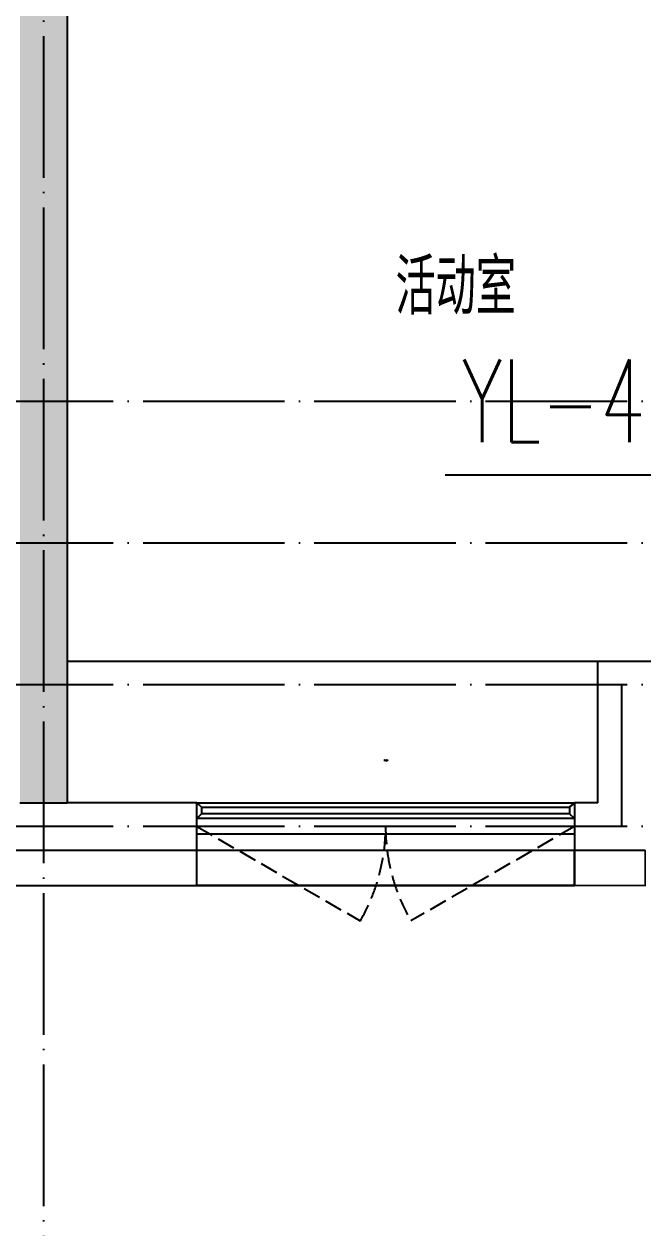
# Model space of a CAD drawing. Extents: x 27938 to 1507990, y 110129 to 923079.
# Drawn here: x 840335 to 842957, y 362123 to 367223 of the extents above; entities that cross this region are included whole.
import ezdxf

# ---------------------------------------------------------------- set-up
doc = ezdxf.new("R2010")
doc.units = 0
doc.header["$LTSCALE"] = 1000
doc.header["$MEASUREMENT"] = 0
doc.linetypes.add('DASH', pattern=[0.35, 0.25, -0.1])
doc.linetypes.add('DOTE', pattern=[2.42, 2, -0.2, 0.02, -0.2])
for name, color, linetype in [('3-栏杆1', 135, 'Continuous'), ('3.5方案汇报，与郭总、侯月琴确定户型_t8$0$2020.03.04 -1安徽标准化洋房户型(UA）_t8_t8$0$看线', 154, 'Continuous'), ('DIM_雨水', 4, 'Continuous'), ('DOTE', 1, 'Continuous'), ('PUB_TEXT', 4, 'Continuous'), ('WALL', 9, 'Continuous'), ('WINDOW', 4, 'Continuous'), ('WINDOW_TEXT', 7, 'Continuous'), ('保温', 6, 'Continuous'), ('看线', 251, 'Continuous')]:
    doc.layers.add(name, color=color, linetype=linetype)
doc.styles.add('_TCH_WINDOW', font='SIMPLEX.shx', dxfattribs={"width": 0.7, "height": 3.5, "bigfont": 'GBCBIG.shx'})
doc.styles.add('_TWT_SERIAL', font='SIMPLEX', dxfattribs={"width": 0.8, "height": 3.5, "bigfont": 'HZTXT'})
doc.styles.get("Standard").update_dxf_attribs({"font": 'gbenor.shx', "bigfont": 'gbcbig.shx'})

# ---------------------------------------------------------------- blocks, each defined once
blk = doc.blocks.new('GDGDGDSDA')
at = {"layer": 'DOTE', "color": 0, "linetype": 'DOTE', "ltscale": 0.3}
for p, q in [((431834.8, 366358.3), (431834.8, 359558.3)), ((471334.8, 363358.3), (417334.8, 363358.3)), ((471334.8, 362758.3), (417334.8, 362758.3)), ((471334.8, 362158.3), (417334.8, 362158.3)), ((434284.8, 362158.3), (434284.8, 361558.3)), ((471334.8, 361558.3), (417334.8, 361558.3))]:
    blk.add_line(p, q, dxfattribs=at)
blk = doc.blocks.new('GDFGDGRD')
at = {"layer": '保温', "linetype": 'Continuous', "ltscale": 10}
h = blk.add_hatch(dxfattribs=at)
h.set_pattern_fill('HEX', color=251, scale=10, angle=90, style=0)
h.set_pattern_definition([(90, (-70765.891, -152124.736), (-16.49778, 1e-15), [9.525, -19.05]), (210, (-70765.891, -152124.736), (8.24889, -14.2874966), [9.525, -19.05]), (150, (-70765.891, -152115.211), (-8.24889, -14.2874966), [9.525, -19.05])])
h.paths.add_polyline_path([(433016.7, 363923.7), (433216.7, 363923.7), (433216.7, 368523.7), (433016.7, 368523.7)])
at = {"layer": '保温', "color": 251, "linetype": 'ByBlock', "ltscale": 10}
blk.add_line((433016.6, 363923.7), (433216.6, 363923.7), dxfattribs=at)
blk = doc.blocks.new('ASDFSD')
at = {"layer": '3-栏杆1', "color": 5}
for p, q in [((681762.6, 334937.5), (681742.3, 334955.3)), ((681742.3, 334955.3), (681762.6, 334937.5)), ((683322.1, 334937.5), (681762.6, 334937.5)), ((681762.6, 334937.5), (681762.6, 334908.3)), ((683322.1, 334937.5), (683342.3, 334955.3)), ((683342.3, 334955.3), (683322.1, 334937.5)), ((683322.1, 334937.5), (683322.1, 334908.3)), ((681742.3, 334888.4), (681762.6, 334908.3)), ((681762.6, 334908.2), (683322.1, 334908.2)), ((683322.1, 334908.3), (683342.3, 334888.4)), ((683342.3, 334888.4), (683322.1, 334908.3))]:
    blk.add_line(p, q, dxfattribs=at)
blk = doc.blocks.new('$WINLIB2D$00000001')
at = {"color": 0}
for points in [[(-0.5, 0.5), (-0.5, -0.5)], [(-0.5, 0.5), (0.5, 0.5)], [(0.5, -0.5), (0.5, 0.5)], [(0.5, 0.1667), (-0.5, 0.1667)], [(0.5, -0.1667), (-0.5, -0.1667)], [(-0.5, -0.5), (0.5, -0.5)]]:
    blk.add_lwpolyline(points, dxfattribs=at)

msp = doc.modelspace()

# ---------------------------------------------------------------- linework, layer by layer
at = {"color": 8, "const_width": 8}
msp.add_lwpolyline([(842966.6, 363723.7), (842966.6, 363573.7), (842666.6, 363573.7), (842666.6, 363723.7)], dxfattribs=at)
at = {"layer": '3.5方案汇报，与郭总、侯月琴确定户型_t8$0$2020.03.04 -1安徽标准化洋房户型(UA）_t8_t8$0$看线', "color": 8, "ltscale": 10}
msp.add_line((840516.6, 364523.7), (842766.6, 364523.7), dxfattribs=at)
at = {"layer": 'DIM_雨水'}
msp.add_line((843136, 365311.3), (842119.5, 365311.3), dxfattribs=at)
at = {"layer": 'WALL', "color": 8}
for p, q in [((840516.6, 368523.7), (840516.6, 363923.7)), ((842766.6, 364523.7), (843516.6, 364523.7)), ((842766.6, 363923.7), (842766.6, 364523.7)), ((841066.6, 363923.7), (840516.6, 363923.7)), ((841066.6, 363723.7), (841066.6, 363923.7)), ((842766.6, 363923.7), (842666.6, 363923.7)), ((842666.6, 363923.7), (842666.6, 363723.7)), ((839766.6, 363723.7), (840416.6, 363723.7)), ((840416.6, 363723.7), (841066.6, 363723.7)), ((842666.6, 363723.7), (842966.6, 363723.7))]:
    msp.add_line(p, q, dxfattribs=at)
at = {"layer": 'WINDOW', "color": 8, "linetype": 'DASH', "ltscale": 0.3}
for points in [[(841066.6, 363823.7), (841759.4, 363423.7, 0.131652), (841866.6, 363823.7)], [(842666.6, 363823.7), (841973.8, 363423.7, -0.131652), (841866.6, 363823.7)]]:
    msp.add_lwpolyline(points, format="xyb", dxfattribs=at)
at = {"layer": '看线', "color": 8, "ltscale": 0.5}
for points in [[(842666.6, 363723.7), (842666.6, 363573.7), (841066.6, 363573.7), (841066.6, 363723.7)], [(838166.6, 363573.7), (842666.6, 363573.7)]]:
    msp.add_lwpolyline(points, dxfattribs=at)

# ---------------------------------------------------------------- block references
at = {"color": 8}
msp.add_blockref('GDFGDGRD', (407300, 0), dxfattribs=at)
at = {"color": 8, "xscale": -1}
msp.add_blockref('ASDFSD', (1524408.9, 28968.4), dxfattribs=at)
at = {"layer": 'DOTE', "color": 169}
msp.add_blockref('GDGDGDSDA', (408581.8, 2265.4), dxfattribs=at)
at = {"layer": 'WINDOW', "color": 8}
ref = msp.add_blockref('$WINLIB2D$00000001', (841866.6, 363823.7), dxfattribs=dict(at, xscale=1600, yscale=-200, zscale=1600))
ref.add_attrib('A', 'TC1617', (841859.2, 364100.6), dxfattribs={"layer": 'WINDOW_TEXT', "color": 8, "ltscale": 0.5, "height": 5.95, "style": '_TCH_WINDOW', "width": 0.494118})

# ---------------------------------------------------------------- texts
at = {"layer": 'DIM_雨水', "color": 7, "style": '_TWT_SERIAL', "width": 0.64}
msp.add_text('YL-4', height=350, dxfattribs=at).set_placement((842189.5, 365451.3))
at = {"layer": 'PUB_TEXT', "color": 8}
msp.add_text('活动室', height=236.31, dxfattribs=at).set_placement((841908.6, 365992))

doc.saveas('drawing.dxf')
